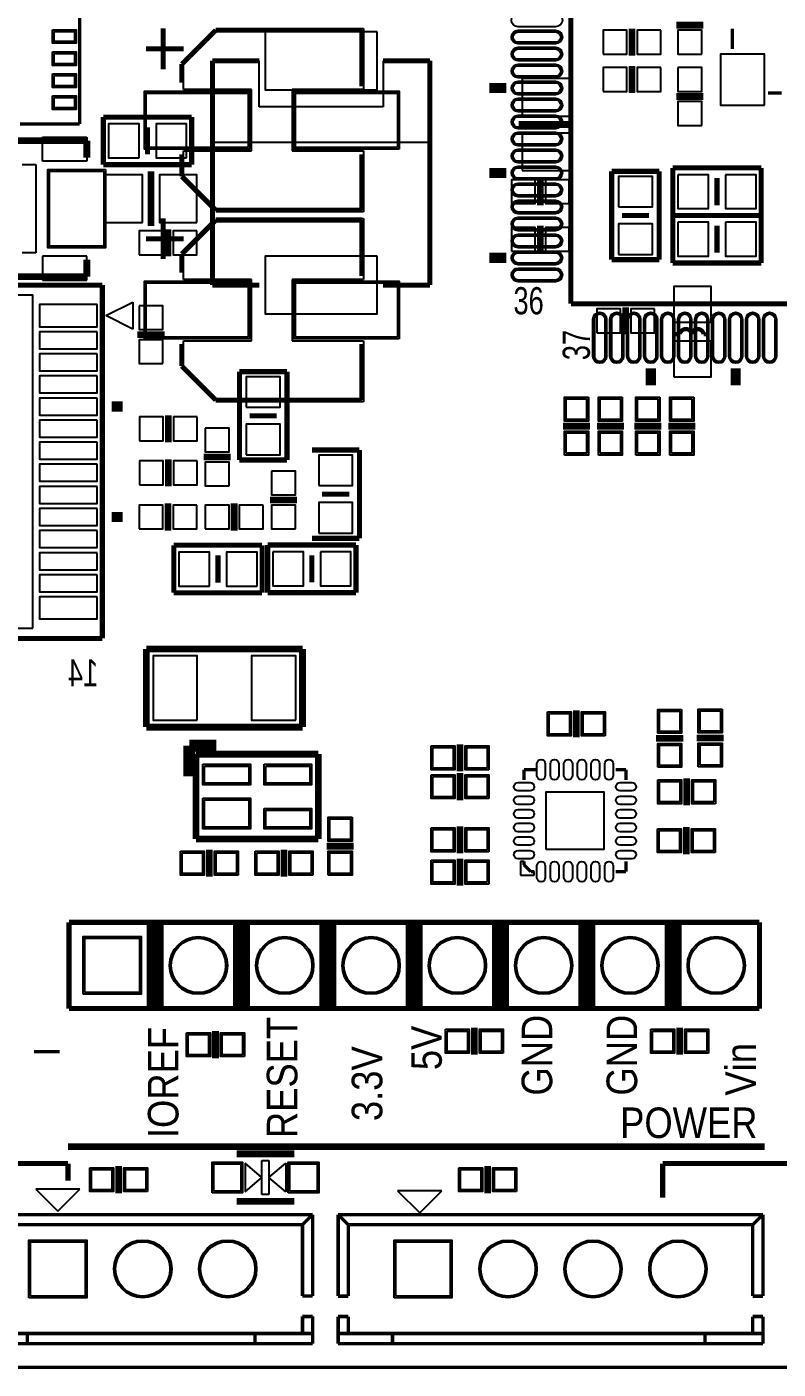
# Model space of a CAD drawing. Extents: x -3 to 106, y 0 to 75.
# Drawn here: x 48.29 to 70.4, y -0.05 to 39.45 of the extents above; entities that cross this region are included whole.
import ezdxf

# ---------------------------------------------------------------- set-up
doc = ezdxf.new("R2010")
doc.units = 0
for name, color, linetype in [('BG_OUTLINE', 254, 'CONTINUOUS'), ('PG_SILKSCREEN_BOTTOM', 6, 'CONTINUOUS'), ('PG_SILKSCREEN_TOP', 20, 'CONTINUOUS'), ('PIN_SOLDERMASK_BOTTOM', 40, 'CONTINUOUS'), ('PIN_SOLDERMASK_TOP', 80, 'CONTINUOUS'), ('PIN_TOP', 2, 'CONTINUOUS')]:
    doc.layers.add(name, color=color, linetype=linetype)

msp = doc.modelspace()

# ---------------------------------------------------------------- linework, layer by layer
at = {"layer": 'BG_OUTLINE', "const_width": 0.1}
msp.add_lwpolyline([(2, 0), (103, 0)], dxfattribs=at)
at = {"layer": 'PG_SILKSCREEN_BOTTOM'}
for points, const_width in [([(66.1, 38.6), (66.1, 39.4)], 0.2), ([(68.2, 39.5), (67.4, 39.5)], 0.2), ([(69.05, 39.4), (69.05, 39.1)], 0.1), ([(69.05, 39.1), (69.05, 38.8)], 0.1), ([(53.75, 35.15), (53.75, 38.45)], 0.15), ([(53.75, 38.45), (55.13, 38.45)], 0.15), ([(58.77, 38.45), (60.15, 38.45)], 0.15), ([(60.15, 38.45), (60.15, 31.85)], 0.15), ([(66.1, 37.5), (66.1, 38.3)], 0.2), ([(70.1, 37.5), (70.5, 37.5)], 0.1), ([(67.4, 37.4), (68.2, 37.4)], 0.2), ([(52.8399, 36.7937), (50.5399, 36.7937)], 0.152), ([(50.5399, 36.7937), (50.5399, 35.3937)], 0.152), ([(53.1399, 36.7937), (52.8399, 36.7937)], 0.152), ([(53.1399, 35.3937), (53.1399, 36.7937)], 0.152), ([(51.8399, 36.4937), (51.8399, 35.6937)], 0.152), ([(64.3635, 36.576), (62.7635, 36.576)], 0.2), ([(50.5399, 35.3937), (53.1399, 35.3937)], 0.152), ([(51.9399, 35.1937), (51.9399, 33.5937)], 0.2), ([(53.75, 31.85), (53.75, 35.15)], 0.15), ([(66.9, 35.2), (65.5, 35.2)], 0.152), ([(65.5, 35.2), (65.5, 32.6)], 0.152), ([(66.9, 32.9), (66.9, 35.2)], 0.152), ([(69.9, 35.3), (67.3, 35.3)], 0.1524), ([(67.3, 35.3), (67.3, 33.9)], 0.1524), ([(69.9, 33.9), (69.9, 35.3)], 0.1524), ([(63.4, 35), (63.4, 34.2)], 0.2), ([(68.6, 34.2), (68.6, 35)], 0.1524), ([(66.6, 33.9), (65.8, 33.9)], 0.152), ([(69.9, 33.9), (67.3, 33.9)], 0.1524), ([(67.3, 33.9), (67.3, 32.5)], 0.1524), ([(67.3, 33.9), (67.6, 33.9)], 0.1524), ([(67.6, 33.9), (69.9, 33.9)], 0.1524), ([(69.9, 32.5), (69.9, 33.9)], 0.1524), ([(52.4399, 32.6937), (52.4399, 33.4937)], 0.2), ([(63.4, 33.6), (63.4, 32.8)], 0.2), ([(68.6, 32.8), (68.6, 33.6)], 0.1524), ([(66.9, 32.6), (66.9, 32.9)], 0.152), ([(65.5, 32.6), (66.9, 32.6)], 0.152), ([(67.3, 32.5), (67.6, 32.5)], 0.1524), ([(67.6, 32.5), (69.9, 32.5)], 0.1524), ([(50.5099, 31.8512), (42.9099, 31.8512)], 0.15), ([(50.5099, 21.4512), (50.5099, 31.8512)], 0.15), ([(55.13, 31.85), (53.75, 31.85)], 0.15), ([(60.15, 31.85), (58.77, 31.85)], 0.15), ([(65.913, 31.1975), (65.913, 30.3975)], 0.2), ([(51.5399, 30.3912), (52.3399, 30.3912)], 0.2), ([(67.5075, 30.409), (67.3565, 30.409)], 0.125), ([(68.2065, 30.402), (68.3565, 30.402)], 0.125), ([(55.945, 29.3035), (54.545, 29.3035)], 0.152), ([(54.545, 29.3035), (54.545, 26.7035)], 0.152), ([(55.945, 27.0035), (55.945, 29.3035)], 0.152), ([(50.7849, 28.2762), (51.1099, 28.2762)], 0.3), ([(52.451, 27.2225), (52.451, 28.0225)], 0.2), ([(55.645, 28.0035), (54.845, 28.0035)], 0.152), ([(53.4899, 26.7912), (54.2899, 26.7912)], 0.2), ([(55.945, 26.7035), (55.945, 27.0035)], 0.152), ([(58.077, 27), (56.677, 27)], 0.152), ([(58.077, 24.7), (58.077, 27)], 0.152), ([(52.451, 26.7265), (52.451, 25.9265)], 0.2), ([(54.545, 26.7035), (55.945, 26.7035)], 0.152), ([(57.777, 25.7), (56.977, 25.7)], 0.152), ([(52.4399, 24.6262), (52.4399, 25.4262)], 0.2), ([(54.3899, 24.6262), (54.3899, 25.4262)], 0.2), ([(55.4399, 25.5262), (56.2399, 25.5262)], 0.2), ([(50.7849, 25.0262), (51.1099, 25.0262)], 0.3), ([(58.077, 24.4), (58.077, 24.7)], 0.152), ([(54.9115, 24.195), (52.6115, 24.195)], 0.152), ([(52.6115, 24.195), (52.6115, 22.795)], 0.152), ([(55.2115, 24.195), (54.9115, 24.195)], 0.152), ([(55.2115, 22.795), (55.2115, 24.195)], 0.152), ([(57.977, 24.2), (55.377, 24.2)], 0.152), ([(55.377, 24.2), (55.377, 22.8)], 0.152), ([(56.677, 24.4), (58.077, 24.4)], 0.152), ([(57.977, 22.8), (57.977, 24.2)], 0.152), ([(53.9115, 23.895), (53.9115, 23.095)], 0.152), ([(56.677, 23.1), (56.677, 23.9)], 0.152), ([(52.6115, 22.795), (55.2115, 22.795)], 0.152), ([(55.377, 22.8), (55.677, 22.8)], 0.152), ([(55.677, 22.8), (57.977, 22.8)], 0.152), ([(46.0099, 21.4512), (50.5099, 21.4512)], 0.15), ([(51.802, 18.843), (51.802, 21.143)], 0.2), ([(51.802, 21.143), (54.102, 21.143)], 0.2), ([(54.102, 21.143), (56.402, 21.143)], 0.2), ([(56.402, 21.143), (56.402, 18.843)], 0.2), ([(56.402, 18.843), (51.802, 18.843)], 0.2), ([(52.0688, 13.0999), (52.0688, 10.5599)], 0.5), ([(54.6088, 13.0999), (54.6088, 10.5599)], 0.5), ([(57.1488, 13.0999), (57.1488, 10.5599)], 0.5), ([(59.6888, 13.0999), (59.6888, 10.5599)], 0.5), ([(62.2288, 13.0999), (62.2288, 10.5599)], 0.5), ([(64.7688, 13.0999), (64.7688, 10.5599)], 0.5), ([(67.3088, 13.0999), (67.3088, 10.5599)], 0.5)]:
    msp.add_lwpolyline(points, dxfattribs=dict(at, const_width=const_width))
for points in [[(55.13, 38.45), (53.75, 38.45)], [(53.75, 38.45), (53.75, 36.06)], [(55.13, 37.1), (55.13, 38.45)], [(60.15, 38.45), (58.77, 38.45)], [(58.77, 38.45), (58.77, 37.1)], [(60.15, 36.06), (60.15, 38.45)], [(58.77, 37.1), (55.13, 37.1)], [(53.75, 36.06), (60.15, 36.06)], [(50.6099, 30.9512), (51.4099, 31.3512)], [(51.4099, 31.3512), (51.4099, 30.5512)], [(51.4099, 30.5512), (50.6099, 30.9512)]]:
    msp.add_lwpolyline(points, dxfattribs=at)
at = {"layer": 'PG_SILKSCREEN_BOTTOM', "const_width": 0.125}
for points in [[(67.8065, 30.505, 0.609669), (67.5075, 30.409)], [(67.8065, 30.505, -0.166536), (67.8565, 30.402)], [(67.8575, 30.409, -0.609669), (68.1565, 30.505)], [(68.1565, 30.505, -0.166536), (68.2065, 30.402)]]:
    msp.add_lwpolyline(points, format="xyb", dxfattribs=at)
at = {"layer": 'PG_SILKSCREEN_TOP'}
for points, const_width in [([(64.3, 49.5), (64.3, 31.3)], 0.15), ([(49.8399, 36.5912), (49.8399, 39.7912)], 0.1), ([(52.299, 38.203), (52.299, 39.403)], 0.15), ([(53.849, 39.353), (52.849, 38.353)], 0.15), ([(58.149, 39.353), (53.849, 39.353)], 0.15), ([(58.149, 37.703), (58.149, 39.353)], 0.15), ([(51.799, 38.803), (52.899, 38.803)], 0.15), ([(52.849, 38.353), (52.849, 37.803)], 0.15), ([(62.4, 37.65), (61.9, 37.65)], 0.3), ([(48.0899, 36.5912), (49.8399, 36.5912)], 0.1), ([(45.452, 36.0995), (50.052, 36.0995)], 0.2), ([(50.052, 36.0995), (50.052, 35.5995)], 0.2), ([(52.849, 35.703), (52.849, 35.053)], 0.15), ([(58.149, 34.053), (58.149, 35.703)], 0.15), ([(62.4, 35.15), (61.9, 35.15)], 0.3), ([(52.849, 35.053), (53.849, 34.053)], 0.15), ([(53.849, 34.053), (58.149, 34.053)], 0.15), ([(52.299, 32.615), (52.299, 33.815)], 0.15), ([(53.849, 33.765), (52.849, 32.765)], 0.15), ([(58.149, 33.765), (53.849, 33.765)], 0.15), ([(58.149, 32.115), (58.149, 33.765)], 0.15), ([(51.799, 33.215), (52.899, 33.215)], 0.15), ([(52.849, 32.765), (52.849, 32.215)], 0.15), ([(62.4, 32.65), (61.9, 32.65)], 0.3), ([(50.052, 32.0995), (50.052, 32.5995)], 0.2), ([(45.452, 32.0995), (50.052, 32.0995)], 0.2), ([(64.3, 31.3), (83.5, 31.3)], 0.15), ([(52.849, 30.115), (52.849, 29.465)], 0.15), ([(58.149, 28.465), (58.149, 30.115)], 0.15), ([(52.849, 29.465), (53.849, 28.465)], 0.15), ([(66.65, 29.4), (66.65, 28.9)], 0.3), ([(69.15, 29.4), (69.15, 28.9)], 0.3), ([(53.849, 28.465), (58.149, 28.465)], 0.15), ([(64.0635, 27.7), (64.8635, 27.7)], 0.2), ([(65.0635, 27.7), (65.8635, 27.7)], 0.2), ([(66.9635, 27.7), (66.1635, 27.7)], 0.2), ([(67.1635, 27.7), (67.9635, 27.7)], 0.2), ([(64.4588, 18.5399), (64.4588, 19.3399)], 0.2), ([(67.6088, 18.5149), (66.8088, 18.5149)], 0.2), ([(68.8, 18.525), (68, 18.525)], 0.2), ([(53.0689, 17.3987), (53.0689, 18.2987)], 0.35), ([(53.0689, 18.2987), (53.8689, 18.2987)], 0.35), ([(61.0338, 18.3399), (61.0338, 17.5399)], 0.2), ([(53.2689, 15.5487), (53.2689, 18.0487)], 0.2), ([(53.2689, 18.0487), (56.8689, 18.0487)], 0.2), ([(56.8689, 18.0487), (56.8689, 15.5487)], 0.2), ([(61.0338, 17.4899), (61.0338, 16.6899)], 0.2), ([(63.3213, 17.5899), (62.9213, 17.5899)], 0.1), ([(62.9213, 17.5899), (62.9213, 17.2899)], 0.1), ([(65.9213, 17.5899), (65.6213, 17.5899)], 0.1), ([(65.9213, 17.2899), (65.9213, 17.5899)], 0.1), ([(67.7088, 17.3399), (67.7088, 16.5399)], 0.2), ([(61.0338, 15.9264), (61.0338, 15.1264)], 0.2), ([(67.7, 15.9), (67.7, 15.1)], 0.2), ([(56.8689, 15.5487), (53.2689, 15.5487)], 0.2), ([(57.9088, 15.3399), (57.1088, 15.3399)], 0.2), ([(53.6588, 15.2399), (53.6588, 14.4399)], 0.2), ([(55.8588, 14.4399), (55.8588, 15.2399)], 0.2), ([(61.0338, 14.9764), (61.0338, 14.1764)], 0.2), ([(62.9213, 14.8899), (62.9213, 14.7899)], 0.1), ([(62.9213, 14.7899), (63.1213, 14.5899)], 0.1), ([(63.1213, 14.5899), (63.2213, 14.5899)], 0.1), ([(65.6213, 14.5899), (65.9213, 14.5899)], 0.1), ([(65.9213, 14.5899), (65.9213, 14.8899)], 0.1), ([(49.5288, 10.5599), (49.5288, 13.0999)], 0.15), ([(49.5288, 13.0999), (53.3388, 13.0999)], 0.15), ([(53.3388, 13.0999), (69.8488, 13.0999)], 0.15), ([(69.8488, 13.0999), (69.8488, 10.5599)], 0.15), ([(69.8488, 10.5599), (49.5288, 10.5599)], 0.15), ([(53.8388, 9.9), (53.8388, 9.1)], 0.2), ([(61.4588, 10), (61.4588, 9.2)], 0.2), ([(67.5, 9.2), (67.5, 10)], 0.2), ([(48.5, 9.2899), (49.25, 9.2899)], 0.1), ([(49.5, 6.5), (70, 6.5)], 0.2), ([(54.4585, 6.288), (56.1585, 6.288)], 0.2), ([(46.5, 6), (49.5, 6)], 0.15), ([(49.5, 6), (49.5, 5.5)], 0.15), ([(50.9905, 5.1245), (50.9905, 5.9245)], 0.2), ([(61.849, 5.1245), (61.849, 5.9245)], 0.2), ([(73.5, 6), (67, 6)], 0.15), ([(67, 6), (67, 5)], 0.15), ([(54.4585, 4.888), (56.1585, 4.888)], 0.2), ([(46.7, 4.5), (56.7, 4.5)], 0.1), ([(56.4, 4.2), (56.7, 4.5)], 0.1), ([(56.7, 4.5), (56.7, 2.1)], 0.1), ([(57.4501, 4.4986), (57.7501, 4.1986)], 0.1), ([(57.4501, 2.0986), (57.4501, 4.4986)], 0.1), ([(57.4501, 4.4986), (69.9501, 4.4986)], 0.1), ([(69.6501, 4.1986), (69.9501, 4.4986)], 0.1), ([(69.9501, 4.4986), (69.9501, 2.0986)], 0.1), ([(47, 4.2), (56.4, 4.2)], 0.1), ([(56.4, 4.2), (56.4, 2.1)], 0.1), ([(57.7501, 4.1986), (69.6501, 4.1986)], 0.1), ([(57.7501, 4.1986), (57.7501, 2.0986)], 0.1), ([(69.6501, 4.1986), (69.6501, 2.0986)], 0.1), ([(56.4, 2.1), (56.7, 2.1)], 0.1), ([(57.4501, 2.0986), (57.7501, 2.0986)], 0.1), ([(69.6501, 2.0986), (69.9501, 2.0986)], 0.1), ([(56.7, 1.5), (56.4, 1.5)], 0.1), ([(56.4, 1.5), (56.4, 1)], 0.1), ([(56.7, 1), (56.7, 1.5)], 0.1), ([(57.7501, 1.4986), (57.4501, 1.4986)], 0.1), ([(57.4501, 1.4986), (57.4501, 0.9986)], 0.1), ([(57.7501, 0.9986), (57.7501, 1.4986)], 0.1), ([(69.9501, 1.4986), (69.6501, 1.4986)], 0.1), ([(69.6501, 1.4986), (69.6501, 0.9986)], 0.1), ([(69.9501, 0.9986), (69.9501, 1.4986)], 0.1), ([(47, 1), (56.7, 1)], 0.1), ([(48.3, 1), (48.3, 0.7)], 0.1), ([(55, 1), (55, 0.7)], 0.1), ([(56.7, 1), (56.7, 0.7)], 0.1), ([(57.7501, 0.9986), (57.4501, 0.9986)], 0.1), ([(57.4501, 0.9986), (57.4501, 0.6986)], 0.1), ([(57.7501, 0.9986), (69.9501, 0.9986)], 0.1), ([(59.0501, 0.9986), (59.0501, 0.6986)], 0.1), ([(68.2501, 0.9986), (68.2501, 0.6986)], 0.1), ([(69.9501, 0.9986), (69.9501, 0.6986)], 0.1), ([(46.7, 0.7), (49.2, 0.7)], 0.1), ([(56.7, 0.7), (49.2, 0.7)], 0.1), ([(57.4501, 0.6986), (59.9501, 0.6986)], 0.1), ([(69.9501, 0.6986), (59.9501, 0.6986)], 0.1)]:
    msp.add_lwpolyline(points, dxfattribs=dict(at, const_width=const_width))
for points in [[(52.899, 38.403), (53.899, 39.403)], [(53.899, 39.403), (58.199, 39.403)], [(58.199, 39.403), (58.199, 37.603)], [(52.899, 37.603), (52.899, 38.403)], [(54.899, 37.603), (52.899, 37.603)], [(54.899, 35.803), (54.899, 37.603)], [(58.199, 37.603), (56.099, 37.603)], [(56.099, 37.603), (56.099, 35.803)], [(48.752, 35.4995), (48.752, 36.1995)], [(48.752, 36.1995), (50.052, 36.1995)], [(50.052, 36.1995), (50.052, 35.4995)], [(52.899, 35.003), (52.899, 35.803)], [(52.899, 35.803), (54.899, 35.803)], [(56.099, 35.803), (58.199, 35.803)], [(58.199, 35.803), (58.199, 34.003)], [(48.152, 35.3995), (48.552, 35.3995)], [(48.552, 35.3995), (48.552, 32.7995)], [(50.052, 35.4995), (48.752, 35.4995)], [(53.899, 34.003), (52.899, 35.003)], [(58.199, 34.003), (53.899, 34.003)], [(52.899, 32.815), (53.899, 33.815)], [(53.899, 33.815), (58.199, 33.815)], [(58.199, 33.815), (58.199, 32.015)], [(48.552, 32.7995), (48.152, 32.7995)], [(52.899, 32.015), (52.899, 32.815)], [(48.752, 32.6995), (48.752, 31.9995)], [(50.052, 32.6995), (48.752, 32.6995)], [(50.052, 31.9995), (50.052, 32.6995)], [(48.752, 31.9995), (50.052, 31.9995)], [(54.899, 32.015), (52.899, 32.015)], [(54.899, 30.215), (54.899, 32.015)], [(58.199, 32.015), (56.099, 32.015)], [(56.099, 32.015), (56.099, 30.215)], [(52.899, 29.415), (52.899, 30.215)], [(52.899, 30.215), (54.899, 30.215)], [(56.099, 30.215), (58.199, 30.215)], [(58.199, 30.215), (58.199, 28.415)], [(53.899, 28.415), (52.899, 29.415)], [(58.199, 28.415), (53.899, 28.415)], [(62.9213, 14.8899), (62.8213, 14.8899)], [(62.8213, 14.8899), (62.8213, 14.4899)], [(62.9213, 14.7899), (62.9213, 14.8899)], [(63.1213, 14.5899), (62.9213, 14.7899)], [(62.8213, 14.4899), (63.2213, 14.4899)], [(63.2213, 14.5899), (63.1213, 14.5899)], [(63.2213, 14.4899), (63.2213, 14.5899)], [(55.2085, 5.588), (54.7085, 6.008)], [(54.7085, 6.008), (54.7085, 5.168)], [(55.2085, 5.088), (55.2085, 6.088)], [(55.2085, 6.088), (55.4085, 6.088)], [(55.4085, 6.088), (55.4085, 5.088)], [(55.4085, 5.588), (55.9085, 6.008)], [(55.9085, 6.008), (55.9085, 5.168)], [(54.7085, 5.168), (55.2085, 5.588)], [(55.9085, 5.168), (55.4085, 5.588)], [(49.85, 5.25), (48.55, 5.25)], [(48.55, 5.25), (49.2, 4.6)], [(49.2, 4.6), (49.85, 5.25)], [(60.5015, 5.2), (59.1987, 5.2)], [(59.1987, 5.2), (59.8501, 4.5486)], [(59.8501, 4.5486), (60.5015, 5.2)], [(55.4085, 5.088), (55.2085, 5.088)], [(48.3, 0.7), (48.3, 1)], [(48.3, 1), (55, 1)], [(55, 1), (55, 0.7)], [(59.0501, 0.6986), (59.0501, 0.9986)], [(59.0501, 0.9986), (68.2501, 0.9986)], [(68.2501, 0.9986), (68.2501, 0.6986)], [(55, 0.7), (48.3, 0.7)], [(68.2501, 0.6986), (59.0501, 0.6986)]]:
    msp.add_lwpolyline(points, dxfattribs=at)
at = {"layer": 'PIN_SOLDERMASK_BOTTOM'}
for points in [[(58.6, 39.3), (55.3, 39.3), (55.3, 37.6), (58.6, 37.6)], [(65.25, 38.65), (65.95, 38.65), (65.95, 39.35), (65.25, 39.35)], [(66.95, 39.35), (66.25, 39.35), (66.25, 38.65), (66.95, 38.65)], [(68.15, 38.65), (68.15, 39.35), (67.45, 39.35), (67.45, 38.65)], [(70, 37.15), (70, 38.65), (68.7, 38.65), (68.7, 37.15)], [(62.8635, 36.826), (64.2635, 36.826), (64.2635, 37.926), (62.8635, 37.926)], [(65.25, 37.55), (65.95, 37.55), (65.95, 38.25), (65.25, 38.25)], [(66.95, 38.25), (66.25, 38.25), (66.25, 37.55), (66.95, 37.55)], [(67.45, 38.25), (67.45, 37.55), (68.15, 37.55), (68.15, 38.25)], [(68.15, 36.55), (68.15, 37.25), (67.45, 37.25), (67.45, 36.55)], [(51.5899, 35.5937), (51.5899, 36.5937), (50.69, 36.5937), (50.69, 35.5937)], [(52.9899, 35.5937), (52.9899, 36.5937), (52.09, 36.5937), (52.09, 35.5937)], [(62.8635, 35.226), (64.2635, 35.226), (64.2635, 36.326), (62.8635, 36.326)], [(51.6899, 33.6937), (51.6899, 35.0937), (50.5899, 35.0937), (50.5899, 33.6937)], [(53.2899, 33.6937), (53.2899, 35.0937), (52.1899, 35.0937), (52.1899, 33.6937)], [(62.55, 34.25), (63.25, 34.25), (63.25, 34.95), (62.55, 34.95)], [(64.25, 34.95), (63.55, 34.95), (63.55, 34.25), (64.25, 34.25)], [(65.7, 34.15005), (66.7, 34.15005), (66.7, 35.04995), (65.7, 35.04995)], [(67.45005, 35.1), (67.45005, 34.1), (68.34995, 34.1), (68.34995, 35.1)], [(68.85005, 35.1), (68.85005, 34.1), (69.74995, 34.1), (69.74995, 35.1)], [(65.7, 32.75005), (66.7, 32.75005), (66.7, 33.64995), (65.7, 33.64995)], [(67.45005, 33.7), (67.45005, 32.7), (68.34995, 32.7), (68.34995, 33.7)], [(68.85005, 33.7), (68.85005, 32.7), (69.74995, 32.7), (69.74995, 33.7)], [(51.5899, 32.7437), (52.2899, 32.7437), (52.2899, 33.4437), (51.5899, 33.4437)], [(53.2899, 33.4437), (52.5899, 33.4437), (52.5899, 32.7437), (53.2899, 32.7437)], [(62.55, 32.85), (63.25, 32.85), (63.25, 33.55), (62.55, 33.55)], [(64.25, 33.55), (63.55, 33.55), (63.55, 32.85), (64.25, 32.85)], [(58.6, 32.7), (55.3, 32.7), (55.3, 31), (58.6, 31)], [(67.3315, 30.755), (68.4315, 30.755), (68.4315, 31.805), (67.3315, 31.805)], [(48.4599, 21.7512), (48.4599, 31.5512), (44.9599, 31.5512), (44.9599, 21.7512)], [(50.3599, 31.2762), (48.6599, 31.2762), (48.6599, 30.6262), (50.3599, 30.6262)], [(51.5899, 31.2412), (51.5899, 30.5412), (52.2899, 30.5412), (52.2899, 31.2412)], [(65.063, 30.4475), (65.763, 30.4475), (65.763, 31.1475), (65.063, 31.1475)], [(66.763, 31.1475), (66.063, 31.1475), (66.063, 30.4475), (66.763, 30.4475)], [(50.3599, 30.4762), (48.6599, 30.4762), (48.6599, 29.9762), (50.3599, 29.9762)], [(52.2899, 29.5412), (52.2899, 30.2412), (51.5899, 30.2412), (51.5899, 29.5412)], [(67.3315, 29.155), (68.4315, 29.155), (68.4315, 30.205), (67.3315, 30.205)], [(50.3599, 29.8262), (48.6599, 29.8262), (48.6599, 29.3262), (50.3599, 29.3262)], [(50.3599, 29.1762), (48.6599, 29.1762), (48.6599, 28.6762), (50.3599, 28.6762)], [(54.745, 28.25355), (55.745, 28.25355), (55.745, 29.15345), (54.745, 29.15345)], [(50.3599, 28.5262), (48.6599, 28.5262), (48.6599, 28.0262), (50.3599, 28.0262)], [(50.3599, 27.8762), (48.6599, 27.8762), (48.6599, 27.3762), (50.3599, 27.3762)], [(51.601, 27.2725), (52.301, 27.2725), (52.301, 27.9725), (51.601, 27.9725)], [(53.301, 27.9725), (52.601, 27.9725), (52.601, 27.2725), (53.301, 27.2725)], [(54.745, 26.85355), (55.745, 26.85355), (55.745, 27.75345), (54.745, 27.75345)], [(53.5399, 27.6412), (53.5399, 26.9412), (54.2399, 26.9412), (54.2399, 27.6412)], [(50.3599, 27.2262), (48.6599, 27.2262), (48.6599, 26.7262), (50.3599, 26.7262)], [(50.3599, 26.5762), (48.6599, 26.5762), (48.6599, 26.0762), (50.3599, 26.0762)], [(51.601, 25.9765), (52.301, 25.9765), (52.301, 26.6765), (51.601, 26.6765)], [(53.301, 26.6765), (52.601, 26.6765), (52.601, 25.9765), (53.301, 25.9765)], [(54.2399, 25.9412), (54.2399, 26.6412), (53.5399, 26.6412), (53.5399, 25.9412)], [(56.877, 25.95005), (57.877, 25.95005), (57.877, 26.84995), (56.877, 26.84995)], [(55.4899, 26.3762), (55.4899, 25.6762), (56.1899, 25.6762), (56.1899, 26.3762)], [(50.3599, 25.9262), (48.6599, 25.9262), (48.6599, 25.4262), (50.3599, 25.4262)], [(51.5899, 24.6762), (52.2899, 24.6762), (52.2899, 25.3762), (51.5899, 25.3762)], [(53.2899, 25.3762), (52.5899, 25.3762), (52.5899, 24.6762), (53.2899, 24.6762)], [(53.5399, 24.6762), (54.2399, 24.6762), (54.2399, 25.3762), (53.5399, 25.3762)], [(55.2399, 25.3762), (54.5399, 25.3762), (54.5399, 24.6762), (55.2399, 24.6762)], [(56.1899, 24.6762), (56.1899, 25.3762), (55.4899, 25.3762), (55.4899, 24.6762)], [(56.877, 24.55005), (57.877, 24.55005), (57.877, 25.44995), (56.877, 25.44995)], [(50.3599, 25.2762), (48.6599, 25.2762), (48.6599, 24.7762), (50.3599, 24.7762)], [(50.3599, 24.6262), (48.6599, 24.6262), (48.6599, 24.1262), (50.3599, 24.1262)], [(50.3599, 23.9762), (48.6599, 23.9762), (48.6599, 23.4762), (50.3599, 23.4762)], [(53.6615, 22.995), (53.6615, 23.995), (52.7616, 23.995), (52.7616, 22.995)], [(55.0615, 22.995), (55.0615, 23.995), (54.1616, 23.995), (54.1616, 22.995)], [(55.52705, 24), (55.52705, 23), (56.42695, 23), (56.42695, 24)], [(56.92705, 24), (56.92705, 23), (57.82695, 23), (57.82695, 24)], [(50.3599, 23.3262), (48.6599, 23.3262), (48.6599, 22.8262), (50.3599, 22.8262)], [(50.3599, 22.6762), (48.6599, 22.6762), (48.6599, 22.0262), (50.3599, 22.0262)], [(53.302, 19.043), (53.302, 20.943), (52.002, 20.943), (52.002, 19.043)], [(56.202, 19.043), (56.202, 20.943), (54.902, 20.943), (54.902, 19.043)], [(49.9488, 10.9799), (49.9488, 12.6799), (51.6488, 12.6799), (51.6488, 10.9799)], [(48.35, 2.05), (48.35, 3.75), (50.05, 3.75), (50.05, 2.05)], [(59.1001, 2.0486), (59.1001, 3.7486), (60.8001, 3.7486), (60.8001, 2.0486)]]:
    msp.add_lwpolyline(points, close=True, dxfattribs=at)
for centre in [(53.3388, 11.8299), (55.8788, 11.8299), (58.4188, 11.8299), (60.9588, 11.8299), (63.4988, 11.8299), (66.0388, 11.8299), (68.5788, 11.8299), (51.7, 2.9), (54.2, 2.9), (62.4501, 2.8986), (64.9501, 2.8986), (67.4501, 2.8986)]:
    msp.add_circle(centre, 0.85, dxfattribs=at)
at = {"layer": 'PIN_SOLDERMASK_TOP'}
for points in [[(63.85, 39.45), (62.75, 39.45, -1), (62.75, 39.85), (63.85, 39.85, -1)], [(63.85, 38.95), (62.75, 38.95, -1), (62.75, 39.35), (63.85, 39.35, -1)], [(63.85, 38.45), (62.75, 38.45, -1), (62.75, 38.85), (63.85, 38.85, -1)], [(63.85, 37.95), (62.75, 37.95, -1), (62.75, 38.35), (63.85, 38.35, -1)], [(63.85, 37.45), (62.75, 37.45, -1), (62.75, 37.85), (63.85, 37.85, -1)], [(63.85, 36.95), (62.75, 36.95, -1), (62.75, 37.35), (63.85, 37.35, -1)], [(63.85, 36.45), (62.75, 36.45, -1), (62.75, 36.85), (63.85, 36.85, -1)], [(63.85, 35.95), (62.75, 35.95, -1), (62.75, 36.35), (63.85, 36.35, -1)], [(63.85, 35.45), (62.75, 35.45, -1), (62.75, 35.85), (63.85, 35.85, -1)], [(63.85, 34.95), (62.75, 34.95, -1), (62.75, 35.35), (63.85, 35.35, -1)], [(63.85, 34.45), (62.75, 34.45, -1), (62.75, 34.85), (63.85, 34.85, -1)], [(63.85, 33.95), (62.75, 33.95, -1), (62.75, 34.35), (63.85, 34.35, -1)], [(63.85, 33.45), (62.75, 33.45, -1), (62.75, 33.85), (63.85, 33.85, -1)], [(63.85, 32.95), (62.75, 32.95, -1), (62.75, 33.35), (63.85, 33.35, -1)], [(63.85, 32.45), (62.75, 32.45, -1), (62.75, 32.85), (63.85, 32.85, -1)], [(62.75, 32.35), (63.85, 32.35, -1), (63.85, 31.95), (62.75, 31.95, -1)], [(65.35, 30.85), (65.35, 29.75, -1), (64.95, 29.75), (64.95, 30.85, -1)], [(65.85, 30.85), (65.85, 29.75, -1), (65.45, 29.75), (65.45, 30.85, -1)], [(66.35, 30.85), (66.35, 29.75, -1), (65.95, 29.75), (65.95, 30.85, -1)], [(66.85, 30.85), (66.85, 29.75, -1), (66.45, 29.75), (66.45, 30.85, -1)], [(67.35, 30.85), (67.35, 29.75, -1), (66.95, 29.75), (66.95, 30.85, -1)], [(67.85, 30.85), (67.85, 29.75, -1), (67.45, 29.75), (67.45, 30.85, -1)], [(68.35, 30.85), (68.35, 29.75, -1), (67.95, 29.75), (67.95, 30.85, -1)], [(68.85, 30.85), (68.85, 29.75, -1), (68.45, 29.75), (68.45, 30.85, -1)], [(69.35, 30.85), (69.35, 29.75, -1), (68.95, 29.75), (68.95, 30.85, -1)], [(69.85, 30.85), (69.85, 29.75, -1), (69.45, 29.75), (69.45, 30.85, -1)], [(70.35, 30.85), (70.35, 29.75, -1), (69.95, 29.75), (69.95, 30.85, -1)], [(63.5463, 17.7649), (63.5463, 17.4149, -1), (63.2963, 17.4149), (63.2963, 17.7649, -1)], [(63.9463, 17.7649), (63.9463, 17.4149, -1), (63.6963, 17.4149), (63.6963, 17.7649, -1)], [(64.3463, 17.7649), (64.3463, 17.4149, -1), (64.0963, 17.4149), (64.0963, 17.7649, -1)], [(64.7463, 17.7649), (64.7463, 17.4149, -1), (64.4963, 17.4149), (64.4963, 17.7649, -1)], [(65.1463, 17.7649), (65.1463, 17.4149, -1), (64.8963, 17.4149), (64.8963, 17.7649, -1)], [(65.5463, 17.7649), (65.5463, 17.4149, -1), (65.2963, 17.4149), (65.2963, 17.7649, -1)], [(62.7463, 17.2149), (63.0963, 17.2149, -1), (63.0963, 16.9649), (62.7463, 16.9649, -1)], [(65.7463, 17.2149), (66.0963, 17.2149, -1), (66.0963, 16.9649), (65.7463, 16.9649, -1)], [(62.7463, 16.8149), (63.0963, 16.8149, -1), (63.0963, 16.5649), (62.7463, 16.5649, -1)], [(65.7463, 16.8149), (66.0963, 16.8149, -1), (66.0963, 16.5649), (65.7463, 16.5649, -1)], [(62.7463, 16.4149), (63.0963, 16.4149, -1), (63.0963, 16.1649), (62.7463, 16.1649, -1)], [(65.7463, 16.4149), (66.0963, 16.4149, -1), (66.0963, 16.1649), (65.7463, 16.1649, -1)], [(62.7463, 16.0149), (63.0963, 16.0149, -1), (63.0963, 15.7649), (62.7463, 15.7649, -1)], [(65.7463, 16.0149), (66.0963, 16.0149, -1), (66.0963, 15.7649), (65.7463, 15.7649, -1)], [(62.7463, 15.6149), (63.0963, 15.6149, -1), (63.0963, 15.3649), (62.7463, 15.3649, -1)], [(65.7463, 15.6149), (66.0963, 15.6149, -1), (66.0963, 15.3649), (65.7463, 15.3649, -1)], [(62.7463, 15.2149), (63.0963, 15.2149, -1), (63.0963, 14.9649), (62.7463, 14.9649, -1)], [(65.7463, 15.2149), (66.0963, 15.2149, -1), (66.0963, 14.9649), (65.7463, 14.9649, -1)], [(63.5463, 14.7649), (63.5463, 14.4149, -1), (63.2963, 14.4149), (63.2963, 14.7649, -1)], [(63.9463, 14.7649), (63.9463, 14.4149, -1), (63.6963, 14.4149), (63.6963, 14.7649, -1)], [(64.3463, 14.7649), (64.3463, 14.4149, -1), (64.0963, 14.4149), (64.0963, 14.7649, -1)], [(64.7463, 14.7649), (64.7463, 14.4149, -1), (64.4963, 14.4149), (64.4963, 14.7649, -1)], [(65.1463, 14.7649), (65.1463, 14.4149, -1), (64.8963, 14.4149), (64.8963, 14.7649, -1)], [(65.5463, 14.7649), (65.5463, 14.4149, -1), (65.2963, 14.4149), (65.2963, 14.7649, -1)]]:
    msp.add_lwpolyline(points, format="xyb", close=True, dxfattribs=at)
for points in [[(49.0399, 39.3662), (49.7399, 39.3662), (49.7399, 38.9662), (49.0399, 38.9662)], [(49.0399, 38.7162), (49.7399, 38.7162), (49.7399, 38.3162), (49.0399, 38.3162)], [(49.0399, 38.0662), (49.7399, 38.0662), (49.7399, 37.6662), (49.0399, 37.6662)], [(54.849, 35.853), (51.749, 35.853), (51.749, 37.553), (54.849, 37.553)], [(59.249, 35.853), (56.149, 35.853), (56.149, 37.553), (59.249, 37.553)], [(49.0399, 37.4162), (49.7399, 37.4162), (49.7399, 37.0162), (49.0399, 37.0162)], [(50.602, 35.2495), (50.602, 32.9495), (48.902, 32.9495), (48.902, 35.2495)], [(54.849, 30.265), (51.749, 30.265), (51.749, 31.965), (54.849, 31.965)], [(59.249, 30.265), (56.149, 30.265), (56.149, 31.965), (59.249, 31.965)], [(64.8135, 28.55), (64.8135, 27.85), (64.1135, 27.85), (64.1135, 28.55)], [(65.8135, 28.55), (65.8135, 27.85), (65.1135, 27.85), (65.1135, 28.55)], [(66.9135, 28.55), (66.9135, 27.85), (66.2135, 27.85), (66.2135, 28.55)], [(67.9135, 28.55), (67.9135, 27.85), (67.2135, 27.85), (67.2135, 28.55)], [(64.1135, 26.85), (64.1135, 27.55), (64.8135, 27.55), (64.8135, 26.85)], [(65.1135, 26.85), (65.1135, 27.55), (65.8135, 27.55), (65.8135, 26.85)], [(66.2135, 26.85), (66.2135, 27.55), (66.9135, 27.55), (66.9135, 26.85)], [(67.2135, 26.85), (67.2135, 27.55), (67.9135, 27.55), (67.9135, 26.85)], [(67.5588, 19.3649), (67.5588, 18.6649), (66.8588, 18.6649), (66.8588, 19.3649)], [(68.75, 19.375), (68.75, 18.675), (68.05, 18.675), (68.05, 19.375)], [(63.6088, 19.2899), (64.3088, 19.2899), (64.3088, 18.5899), (63.6088, 18.5899)], [(65.3088, 18.5899), (64.6088, 18.5899), (64.6088, 19.2899), (65.3088, 19.2899)], [(60.1838, 18.2899), (60.8838, 18.2899), (60.8838, 17.5899), (60.1838, 17.5899)], [(61.8838, 17.5899), (61.1838, 17.5899), (61.1838, 18.2899), (61.8838, 18.2899)], [(66.8588, 17.6649), (66.8588, 18.3649), (67.5588, 18.3649), (67.5588, 17.6649)], [(68.05, 17.675), (68.05, 18.375), (68.75, 18.375), (68.75, 17.675)], [(53.4689, 17.7487), (54.8689, 17.7487), (54.8689, 17.1487), (53.4689, 17.1487)], [(55.2689, 17.7487), (56.6689, 17.7487), (56.6689, 17.1487), (55.2689, 17.1487)], [(60.1838, 17.4399), (60.8838, 17.4399), (60.8838, 16.7399), (60.1838, 16.7399)], [(61.8838, 16.7399), (61.1838, 16.7399), (61.1838, 17.4399), (61.8838, 17.4399)], [(66.8588, 17.2899), (67.5588, 17.2899), (67.5588, 16.5899), (66.8588, 16.5899)], [(68.5588, 16.5899), (67.8588, 16.5899), (67.8588, 17.2899), (68.5588, 17.2899)], [(53.4689, 16.7487), (54.8689, 16.7487), (54.8689, 15.8487), (53.4689, 15.8487)], [(63.5713, 15.2399), (63.5713, 16.9399), (65.2713, 16.9399), (65.2713, 15.2399)], [(55.2689, 16.4487), (56.6689, 16.4487), (56.6689, 15.8487), (55.2689, 15.8487)], [(57.8588, 16.1899), (57.8588, 15.4899), (57.1588, 15.4899), (57.1588, 16.1899)], [(60.1838, 15.8764), (60.8838, 15.8764), (60.8838, 15.1764), (60.1838, 15.1764)], [(61.8838, 15.1764), (61.1838, 15.1764), (61.1838, 15.8764), (61.8838, 15.8764)], [(66.85, 15.85), (67.55, 15.85), (67.55, 15.15), (66.85, 15.15)], [(68.55, 15.15), (67.85, 15.15), (67.85, 15.85), (68.55, 15.85)], [(52.8088, 15.1899), (53.5088, 15.1899), (53.5088, 14.4899), (52.8088, 14.4899)], [(54.5088, 14.4899), (53.8088, 14.4899), (53.8088, 15.1899), (54.5088, 15.1899)], [(55.0088, 15.1899), (55.7088, 15.1899), (55.7088, 14.4899), (55.0088, 14.4899)], [(56.7088, 14.4899), (56.0088, 14.4899), (56.0088, 15.1899), (56.7088, 15.1899)], [(57.1588, 14.4899), (57.1588, 15.1899), (57.8588, 15.1899), (57.8588, 14.4899)], [(60.1838, 14.9264), (60.8838, 14.9264), (60.8838, 14.2264), (60.1838, 14.2264)], [(61.8838, 14.2264), (61.1838, 14.2264), (61.1838, 14.9264), (61.8838, 14.9264)], [(49.9488, 10.9799), (49.9488, 12.6799), (51.6488, 12.6799), (51.6488, 10.9799)], [(60.6088, 9.95), (61.3088, 9.95), (61.3088, 9.25), (60.6088, 9.25)], [(62.3088, 9.25), (61.6088, 9.25), (61.6088, 9.95), (62.3088, 9.95)], [(66.65, 9.95), (67.35, 9.95), (67.35, 9.25), (66.65, 9.25)], [(68.35, 9.25), (67.65, 9.25), (67.65, 9.95), (68.35, 9.95)], [(52.9888, 9.85), (53.6888, 9.85), (53.6888, 9.15), (52.9888, 9.15)], [(54.6888, 9.15), (53.9888, 9.15), (53.9888, 9.85), (54.6888, 9.85)], [(53.7385, 5.138), (53.7385, 6.0379), (54.6384, 6.0379), (54.6384, 5.138)], [(55.9785, 5.138), (55.9785, 6.0379), (56.8784, 6.0379), (56.8784, 5.138)], [(50.1405, 5.8745), (50.8405, 5.8745), (50.8405, 5.1745), (50.1405, 5.1745)], [(51.8405, 5.1745), (51.1405, 5.1745), (51.1405, 5.8745), (51.8405, 5.8745)], [(60.999, 5.8745), (61.699, 5.8745), (61.699, 5.1745), (60.999, 5.1745)], [(62.699, 5.1745), (61.999, 5.1745), (61.999, 5.8745), (62.699, 5.8745)], [(48.35, 2.05), (48.35, 3.75), (50.05, 3.75), (50.05, 2.05)], [(59.1001, 2.0486), (59.1001, 3.7486), (60.8001, 3.7486), (60.8001, 2.0486)]]:
    msp.add_lwpolyline(points, close=True, dxfattribs=at)
for centre in [(53.3388, 11.8299), (55.8788, 11.8299), (58.4188, 11.8299), (60.9588, 11.8299), (63.4988, 11.8299), (66.0388, 11.8299), (68.5788, 11.8299), (51.7, 2.9), (54.2, 2.9), (62.4501, 2.8986), (64.9501, 2.8986), (67.4501, 2.8986)]:
    msp.add_circle(centre, 0.85, dxfattribs=at)
at = {"layer": 'PIN_TOP'}
for points in [[(49.0899, 39.3162), (49.6899, 39.3162), (49.6899, 39.0162), (49.0899, 39.0162)], [(49.0899, 38.6662), (49.6899, 38.6662), (49.6899, 38.3662), (49.0899, 38.3662)], [(49.0899, 38.0162), (49.6899, 38.0162), (49.6899, 37.7162), (49.0899, 37.7162)], [(49.0899, 37.3662), (49.6899, 37.3662), (49.6899, 37.0662), (49.0899, 37.0662)], [(54.799, 35.903), (51.799, 35.903), (51.799, 37.503), (54.799, 37.503)], [(59.199, 35.903), (56.199, 35.903), (56.199, 37.503), (59.199, 37.503)], [(50.552, 35.1995), (50.552, 32.9995), (48.952, 32.9995), (48.952, 35.1995)], [(54.799, 30.315), (51.799, 30.315), (51.799, 31.915), (54.799, 31.915)], [(59.199, 30.315), (56.199, 30.315), (56.199, 31.915), (59.199, 31.915)], [(64.7635, 28.5), (64.7635, 27.9), (64.1635, 27.9), (64.1635, 28.5)], [(65.7635, 28.5), (65.7635, 27.9), (65.1635, 27.9), (65.1635, 28.5)], [(66.8635, 28.5), (66.8635, 27.9), (66.2635, 27.9), (66.2635, 28.5)], [(67.8635, 28.5), (67.8635, 27.9), (67.2635, 27.9), (67.2635, 28.5)], [(64.1635, 26.9), (64.1635, 27.5), (64.7635, 27.5), (64.7635, 26.9)], [(65.1635, 26.9), (65.1635, 27.5), (65.7635, 27.5), (65.7635, 26.9)], [(66.2635, 26.9), (66.2635, 27.5), (66.8635, 27.5), (66.8635, 26.9)], [(67.2635, 26.9), (67.2635, 27.5), (67.8635, 27.5), (67.8635, 26.9)], [(63.6588, 19.2399), (64.2588, 19.2399), (64.2588, 18.6399), (63.6588, 18.6399)], [(65.2588, 18.6399), (64.6588, 18.6399), (64.6588, 19.2399), (65.2588, 19.2399)], [(67.5088, 19.3149), (67.5088, 18.7149), (66.9088, 18.7149), (66.9088, 19.3149)], [(68.7, 19.325), (68.7, 18.725), (68.1, 18.725), (68.1, 19.325)], [(60.2338, 18.2399), (60.8338, 18.2399), (60.8338, 17.6399), (60.2338, 17.6399)], [(61.8338, 17.6399), (61.2338, 17.6399), (61.2338, 18.2399), (61.8338, 18.2399)], [(66.9088, 17.7149), (66.9088, 18.3149), (67.5088, 18.3149), (67.5088, 17.7149)], [(68.1, 17.725), (68.1, 18.325), (68.7, 18.325), (68.7, 17.725)], [(53.5189, 17.6987), (54.8189, 17.6987), (54.8189, 17.1987), (53.5189, 17.1987)], [(55.3189, 17.6987), (56.6189, 17.6987), (56.6189, 17.1987), (55.3189, 17.1987)], [(60.2338, 17.3899), (60.8338, 17.3899), (60.8338, 16.7899), (60.2338, 16.7899)], [(61.8338, 16.7899), (61.2338, 16.7899), (61.2338, 17.3899), (61.8338, 17.3899)], [(66.9088, 17.2399), (67.5088, 17.2399), (67.5088, 16.6399), (66.9088, 16.6399)], [(68.5088, 16.6399), (67.9088, 16.6399), (67.9088, 17.2399), (68.5088, 17.2399)], [(53.5189, 16.6987), (54.8189, 16.6987), (54.8189, 15.8987), (53.5189, 15.8987)], [(63.5713, 15.2399), (63.5713, 16.9399), (65.2713, 16.9399), (65.2713, 15.2399)], [(55.3189, 16.3987), (56.6189, 16.3987), (56.6189, 15.8987), (55.3189, 15.8987)], [(57.8088, 16.1399), (57.8088, 15.5399), (57.2088, 15.5399), (57.2088, 16.1399)], [(60.2338, 15.8264), (60.8338, 15.8264), (60.8338, 15.2264), (60.2338, 15.2264)], [(61.8338, 15.2264), (61.2338, 15.2264), (61.2338, 15.8264), (61.8338, 15.8264)], [(66.9, 15.8), (67.5, 15.8), (67.5, 15.2), (66.9, 15.2)], [(68.5, 15.2), (67.9, 15.2), (67.9, 15.8), (68.5, 15.8)], [(52.8588, 15.1399), (53.4588, 15.1399), (53.4588, 14.5399), (52.8588, 14.5399)], [(54.4588, 14.5399), (53.8588, 14.5399), (53.8588, 15.1399), (54.4588, 15.1399)], [(55.0588, 15.1399), (55.6588, 15.1399), (55.6588, 14.5399), (55.0588, 14.5399)], [(56.6588, 14.5399), (56.0588, 14.5399), (56.0588, 15.1399), (56.6588, 15.1399)], [(57.2088, 14.5399), (57.2088, 15.1399), (57.8088, 15.1399), (57.8088, 14.5399)], [(60.2338, 14.8764), (60.8338, 14.8764), (60.8338, 14.2764), (60.2338, 14.2764)], [(61.8338, 14.2764), (61.2338, 14.2764), (61.2338, 14.8764), (61.8338, 14.8764)], [(49.9988, 11.0299), (49.9988, 12.6299), (51.5988, 12.6299), (51.5988, 11.0299)], [(60.6588, 9.9), (61.2588, 9.9), (61.2588, 9.3), (60.6588, 9.3)], [(62.2588, 9.3), (61.6588, 9.3), (61.6588, 9.9), (62.2588, 9.9)], [(66.7, 9.9), (67.3, 9.9), (67.3, 9.3), (66.7, 9.3)], [(68.3, 9.3), (67.7, 9.3), (67.7, 9.9), (68.3, 9.9)], [(53.0388, 9.8), (53.6388, 9.8), (53.6388, 9.2), (53.0388, 9.2)], [(54.6388, 9.2), (54.0388, 9.2), (54.0388, 9.8), (54.6388, 9.8)], [(53.7884, 5.1879), (53.7884, 5.988), (54.5885, 5.988), (54.5885, 5.1879)], [(56.0284, 5.1879), (56.0284, 5.988), (56.8285, 5.988), (56.8285, 5.1879)], [(50.1905, 5.8245), (50.7905, 5.8245), (50.7905, 5.2245), (50.1905, 5.2245)], [(51.7905, 5.2245), (51.1905, 5.2245), (51.1905, 5.8245), (51.7905, 5.8245)], [(61.049, 5.8245), (61.649, 5.8245), (61.649, 5.2245), (61.049, 5.2245)], [(62.649, 5.2245), (62.049, 5.2245), (62.049, 5.8245), (62.649, 5.8245)], [(48.4, 2.1), (48.4, 3.7), (50, 3.7), (50, 2.1)], [(59.1501, 2.0986), (59.1501, 3.6986), (60.7501, 3.6986), (60.7501, 2.0986)]]:
    msp.add_lwpolyline(points, close=True, dxfattribs=at)
for points in [[(63.85, 39), (62.75, 39, -1), (62.75, 39.3), (63.85, 39.3, -1)], [(63.85, 38.5), (62.75, 38.5, -1), (62.75, 38.8), (63.85, 38.8, -1)], [(63.85, 38), (62.75, 38, -1), (62.75, 38.3), (63.85, 38.3, -1)], [(63.85, 37.5), (62.75, 37.5, -1), (62.75, 37.8), (63.85, 37.8, -1)], [(63.85, 37), (62.75, 37, -1), (62.75, 37.3), (63.85, 37.3, -1)], [(63.85, 36.5), (62.75, 36.5, -1), (62.75, 36.8), (63.85, 36.8, -1)], [(63.85, 36), (62.75, 36, -1), (62.75, 36.3), (63.85, 36.3, -1)], [(63.85, 35.5), (62.75, 35.5, -1), (62.75, 35.8), (63.85, 35.8, -1)], [(63.85, 35), (62.75, 35, -1), (62.75, 35.3), (63.85, 35.3, -1)], [(63.85, 34.5), (62.75, 34.5, -1), (62.75, 34.8), (63.85, 34.8, -1)], [(63.85, 34), (62.75, 34, -1), (62.75, 34.3), (63.85, 34.3, -1)], [(63.85, 33.5), (62.75, 33.5, -1), (62.75, 33.8), (63.85, 33.8, -1)], [(63.85, 33), (62.75, 33, -1), (62.75, 33.3), (63.85, 33.3, -1)], [(63.85, 32.5), (62.75, 32.5, -1), (62.75, 32.8), (63.85, 32.8, -1)], [(62.75, 32.3), (63.85, 32.3, -1), (63.85, 32), (62.75, 32, -1)], [(65.3, 30.85), (65.3, 29.75, -1), (65, 29.75), (65, 30.85, -1)], [(65.8, 30.85), (65.8, 29.75, -1), (65.5, 29.75), (65.5, 30.85, -1)], [(66.3, 30.85), (66.3, 29.75, -1), (66, 29.75), (66, 30.85, -1)], [(66.8, 30.85), (66.8, 29.75, -1), (66.5, 29.75), (66.5, 30.85, -1)], [(67.3, 30.85), (67.3, 29.75, -1), (67, 29.75), (67, 30.85, -1)], [(67.8, 30.85), (67.8, 29.75, -1), (67.5, 29.75), (67.5, 30.85, -1)], [(68.3, 30.85), (68.3, 29.75, -1), (68, 29.75), (68, 30.85, -1)], [(68.8, 30.85), (68.8, 29.75, -1), (68.5, 29.75), (68.5, 30.85, -1)], [(69.3, 30.85), (69.3, 29.75, -1), (69, 29.75), (69, 30.85, -1)], [(69.8, 30.85), (69.8, 29.75, -1), (69.5, 29.75), (69.5, 30.85, -1)], [(70.3, 30.85), (70.3, 29.75, -1), (70, 29.75), (70, 30.85, -1)], [(63.5463, 17.7649), (63.5463, 17.4149, -1), (63.2963, 17.4149), (63.2963, 17.7649, -1)], [(63.9463, 17.7649), (63.9463, 17.4149, -1), (63.6963, 17.4149), (63.6963, 17.7649, -1)], [(64.3463, 17.7649), (64.3463, 17.4149, -1), (64.0963, 17.4149), (64.0963, 17.7649, -1)], [(64.7463, 17.7649), (64.7463, 17.4149, -1), (64.4963, 17.4149), (64.4963, 17.7649, -1)], [(65.1463, 17.7649), (65.1463, 17.4149, -1), (64.8963, 17.4149), (64.8963, 17.7649, -1)], [(65.5463, 17.7649), (65.5463, 17.4149, -1), (65.2963, 17.4149), (65.2963, 17.7649, -1)], [(62.7463, 17.2149), (63.0963, 17.2149, -1), (63.0963, 16.9649), (62.7463, 16.9649, -1)], [(65.7463, 17.2149), (66.0963, 17.2149, -1), (66.0963, 16.9649), (65.7463, 16.9649, -1)], [(62.7463, 16.8149), (63.0963, 16.8149, -1), (63.0963, 16.5649), (62.7463, 16.5649, -1)], [(65.7463, 16.8149), (66.0963, 16.8149, -1), (66.0963, 16.5649), (65.7463, 16.5649, -1)], [(62.7463, 16.4149), (63.0963, 16.4149, -1), (63.0963, 16.1649), (62.7463, 16.1649, -1)], [(65.7463, 16.4149), (66.0963, 16.4149, -1), (66.0963, 16.1649), (65.7463, 16.1649, -1)], [(62.7463, 16.0149), (63.0963, 16.0149, -1), (63.0963, 15.7649), (62.7463, 15.7649, -1)], [(65.7463, 16.0149), (66.0963, 16.0149, -1), (66.0963, 15.7649), (65.7463, 15.7649, -1)], [(62.7463, 15.6149), (63.0963, 15.6149, -1), (63.0963, 15.3649), (62.7463, 15.3649, -1)], [(65.7463, 15.6149), (66.0963, 15.6149, -1), (66.0963, 15.3649), (65.7463, 15.3649, -1)], [(62.7463, 15.2149), (63.0963, 15.2149, -1), (63.0963, 14.9649), (62.7463, 14.9649, -1)], [(65.7463, 15.2149), (66.0963, 15.2149, -1), (66.0963, 14.9649), (65.7463, 14.9649, -1)], [(63.5463, 14.7649), (63.5463, 14.4149, -1), (63.2963, 14.4149), (63.2963, 14.7649, -1)], [(63.9463, 14.7649), (63.9463, 14.4149, -1), (63.6963, 14.4149), (63.6963, 14.7649, -1)], [(64.3463, 14.7649), (64.3463, 14.4149, -1), (64.0963, 14.4149), (64.0963, 14.7649, -1)], [(64.7463, 14.7649), (64.7463, 14.4149, -1), (64.4963, 14.4149), (64.4963, 14.7649, -1)], [(65.1463, 14.7649), (65.1463, 14.4149, -1), (64.8963, 14.4149), (64.8963, 14.7649, -1)], [(65.5463, 14.7649), (65.5463, 14.4149, -1), (65.2963, 14.4149), (65.2963, 14.7649, -1)]]:
    msp.add_lwpolyline(points, format="xyb", close=True, dxfattribs=at)
for centre in [(53.3388, 11.8299), (55.8788, 11.8299), (58.4188, 11.8299), (60.9588, 11.8299), (63.4988, 11.8299), (66.0388, 11.8299), (68.5788, 11.8299), (51.7, 2.9), (54.2, 2.9), (62.4501, 2.8986), (64.9501, 2.8986), (67.4501, 2.8986)]:
    msp.add_circle(centre, 0.8, dxfattribs=at)

# ---------------------------------------------------------------- texts
at = {"layer": 'PG_SILKSCREEN_BOTTOM', "text_generation_flag": 2, "width": 0.75}
msp.add_text('14', height=0.8, dxfattribs=at).set_placement((50.3899, 20.0412))
at = {"layer": 'PG_SILKSCREEN_TOP'}
for s, height, width, p in [('36', 0.8, 0.75, (62.6088, 30.9899)), ('POWER', 0.9, 0.888889, (65.75, 6.75))]:
    msp.add_text(s, height=height, dxfattribs=dict(at, width=width)).set_placement(p)
for s, height, width, p in [('37', 0.8, 0.75, (64.8588, 29.6399)), ('RESET', 0.9, 0.888889, (56.25, 6.75)), ('GND', 0.9, 0.888889, (63.75, 8)), ('GND', 0.9, 0.888889, (66.25, 8)), ('IOREF', 0.9, 0.888889, (52.75, 6.75)), ('5V', 0.9, 0.888889, (60.5, 8.75)), ('3.3V', 0.9, 0.888889, (58.75, 7.25)), ('Vin', 0.9, 0.888889, (69.75, 8))]:
    msp.add_text(s, height=height, rotation=90, dxfattribs=dict(at, width=width)).set_placement(p)

doc.saveas('drawing.dxf')
